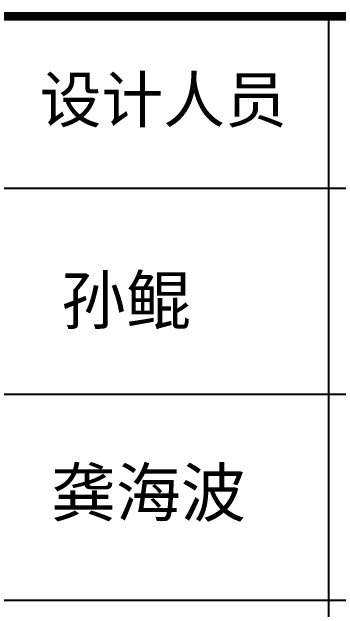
# Model space of a CAD drawing. Extents: x 69728788 to 149766163, y 20718153 to 43663798.
# Drawn here: x 74898004 to 74899898, y 21830620 to 21834082 of the extents above; entities that cross this region are included whole.
import ezdxf

# ---------------------------------------------------------------- set-up
doc = ezdxf.new("R2010")
doc.units = 0
doc.header["$LTSCALE"] = 1000
doc.header["$MEASUREMENT"] = 0
doc.layers.add('图框', color=253, linetype='CONTINUOUS')
doc.styles.add('STYLE-黑体', font='simhei.ttf')

msp = doc.modelspace()

# ---------------------------------------------------------------- linework, layer by layer
at = {"layer": '图框', "color": 0}
for p, q in [((74895859.7, 21833061.4), (74901868.9, 21833061.4)), ((74895859.7, 21833061.4), (74901868.9, 21833061.4)), ((74895859.7, 21831866.2), (74901868.9, 21831866.2)), ((74895859.7, 21830671), (74901868.9, 21830671))]:
    msp.add_line(p, q, dxfattribs=at)
at = {"layer": '图框', "color": 0, "const_width": 50}
msp.add_lwpolyline([(74895859.7, 21834057.4), (74901868.9, 21834057.4), (74901868.9, 21823898.2), (74895859.7, 21823898.2)], close=True, dxfattribs=at)
at = {"layer": '图框', "color": 0}
for points in [[(74899843.7, 21833061.4), (74899843.7, 21834057.4)], [(74899843.7, 21827284.6), (74899843.7, 21833061.4)]]:
    msp.add_lwpolyline(points, dxfattribs=at)

# ---------------------------------------------------------------- texts
at = {"layer": '图框', "color": 0, "style": 'STYLE-黑体'}
msp.add_text('设计人员', height=262.94, dxfattribs=at).set_placement((74898165.5, 21833442.3))
at = {"layer": '图框', "color": 4, "style": 'STYLE-黑体'}
for s, p in [('孙鲲', (74898290.5, 21832272.8)), ('龚海波', (74898231.4, 21831156.9))]:
    msp.add_text(s, height=276.09, dxfattribs=at).set_placement(p)

doc.saveas('drawing.dxf')
